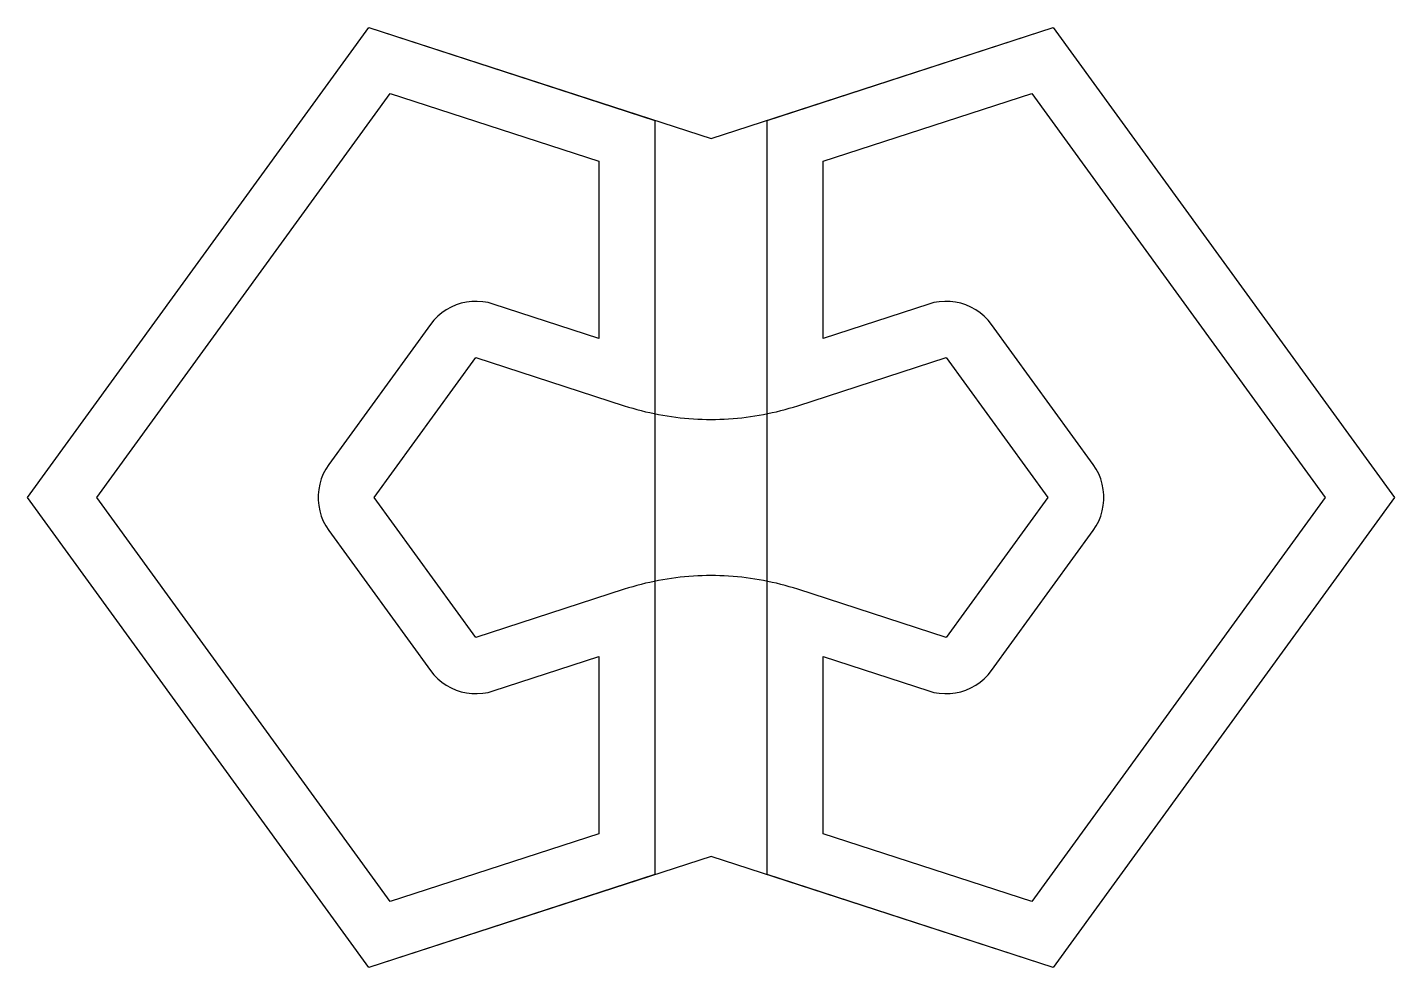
# Model space of a CAD drawing. Header units: metres. Extents: x -12.2 to 12.2, y -8.4 to 8.4.
import ezdxf

# ---------------------------------------------------------------- set-up
doc = ezdxf.new("R2010")
doc.units = ezdxf.units.M
for name, color, linetype in [('APERTURE', 7, 'Continuous'), ('CONTACTS', 7, 'Continuous'), ('IMPLANTS', 7, 'Continuous'), ('MESA', 7, 'Continuous')]:
    doc.layers.add(name, color=color, linetype=linetype)

msp = doc.modelspace()

# ---------------------------------------------------------------- linework, layer by layer
at = {"layer": 'APERTURE'}
msp.add_lwpolyline([(-4.188, -2.494), (-6, 0), (-4.188, 2.494), (-1.545, 1.635), (-1.47, 1.611), (-1.395, 1.589), (-1.319, 1.567), (-1.243, 1.547), (-1.167, 1.528), (-1.091, 1.511), (-1.014, 1.494), (-0.937, 1.479), (-0.86, 1.465), (-0.782, 1.452), (-0.705, 1.44), (-0.627, 1.43), (-0.549, 1.42), (-0.471, 1.412), (-0.392, 1.406), (-0.314, 1.4), (-0.236, 1.396), (-0.157, 1.393), (-0.079, 1.391), (0, 1.39), (0.079, 1.391), (0.157, 1.393), (0.236, 1.396), (0.314, 1.4), (0.392, 1.406), (0.471, 1.412), (0.549, 1.42), (0.627, 1.43), (0.705, 1.44), (0.782, 1.452), (0.86, 1.465), (0.937, 1.479), (1.014, 1.494), (1.091, 1.511), (1.167, 1.528), (1.243, 1.547), (1.319, 1.567), (1.395, 1.589), (1.47, 1.611), (1.545, 1.635), (4.188, 2.494), (6, 0), (4.188, -2.494), (1.545, -1.635), (1.47, -1.611), (1.395, -1.589), (1.319, -1.567), (1.243, -1.547), (1.167, -1.528), (1.091, -1.511), (1.014, -1.494), (0.937, -1.479), (0.86, -1.465), (0.782, -1.452), (0.705, -1.44), (0.627, -1.43), (0.549, -1.42), (0.471, -1.412), (0.392, -1.406), (0.314, -1.4), (0.236, -1.396), (0.157, -1.393), (0.079, -1.391), (0, -1.39), (-0.079, -1.391), (-0.157, -1.393), (-0.236, -1.396), (-0.314, -1.4), (-0.392, -1.406), (-0.471, -1.412), (-0.549, -1.42), (-0.627, -1.43), (-0.705, -1.44), (-0.782, -1.452), (-0.86, -1.465), (-0.937, -1.479), (-1.014, -1.494), (-1.091, -1.511), (-1.167, -1.528), (-1.243, -1.547), (-1.319, -1.567), (-1.395, -1.589), (-1.47, -1.611), (-1.545, -1.635)], close=True, dxfattribs=at)
at = {"layer": 'CONTACTS'}
for points in [[(-2, 2.834), (-3.879, 3.445), (-3.972, 3.47), (-4.068, 3.486), (-4.164, 3.493), (-4.261, 3.491), (-4.357, 3.479), (-4.451, 3.459), (-4.543, 3.429), (-4.631, 3.39), (-4.716, 3.343), (-4.795, 3.288), (-4.869, 3.226), (-4.937, 3.157), (-4.997, 3.082), (-6.809, 0.588), (-6.862, 0.507), (-6.907, 0.421), (-6.943, 0.332), (-6.971, 0.239), (-6.99, 0.144), (-6.999, 0.048), (-6.999, -0.048), (-6.99, -0.144), (-6.971, -0.239), (-6.943, -0.332), (-6.907, -0.421), (-6.862, -0.507), (-6.809, -0.588), (-4.997, -3.082), (-4.937, -3.157), (-4.869, -3.226), (-4.795, -3.288), (-4.716, -3.343), (-4.631, -3.39), (-4.543, -3.429), (-4.451, -3.459), (-4.357, -3.479), (-4.261, -3.491), (-4.164, -3.493), (-4.068, -3.486), (-3.972, -3.47), (-3.879, -3.445), (-2, -2.834), (-2, -5.989), (-5.716, -7.196), (-10.944, 0), (-5.716, 7.196), (-2, 5.989)], [(5.716, -7.196), (2, -5.989), (2, -2.834), (3.879, -3.445), (3.972, -3.47), (4.068, -3.486), (4.164, -3.493), (4.261, -3.491), (4.357, -3.479), (4.451, -3.459), (4.543, -3.429), (4.631, -3.39), (4.716, -3.343), (4.795, -3.288), (4.869, -3.226), (4.937, -3.157), (4.997, -3.082), (6.809, -0.588), (6.862, -0.507), (6.907, -0.421), (6.943, -0.332), (6.971, -0.239), (6.99, -0.144), (6.999, -0.048), (6.999, 0.048), (6.99, 0.144), (6.971, 0.239), (6.943, 0.332), (6.907, 0.421), (6.862, 0.507), (6.809, 0.588), (4.997, 3.082), (4.937, 3.157), (4.869, 3.226), (4.795, 3.288), (4.716, 3.343), (4.631, 3.39), (4.543, 3.429), (4.451, 3.459), (4.357, 3.479), (4.261, 3.491), (4.164, 3.493), (4.068, 3.486), (3.972, 3.47), (3.879, 3.445), (2, 2.834), (2, 5.989), (5.716, 7.196), (10.944, 0)]]:
    msp.add_lwpolyline(points, close=True, dxfattribs=at)
at = {"layer": 'IMPLANTS'}
for points in [[(-12.18, 0), (-6.098, 8.372), (-1, 6.715), (-1, -6.715), (-6.098, -8.372)], [(6.098, 8.372), (12.18, 0), (6.098, -8.372), (1, -6.715), (1, 6.715)]]:
    msp.add_lwpolyline(points, close=True, dxfattribs=at)
at = {"layer": 'MESA'}
msp.add_lwpolyline([(-6.098, -8.372), (-12.18, 0), (-6.098, 8.372), (0, 6.39), (6.098, 8.372), (12.18, 0), (6.098, -8.372), (0, -6.39)], close=True, dxfattribs=at)

doc.saveas('drawing.dxf')
